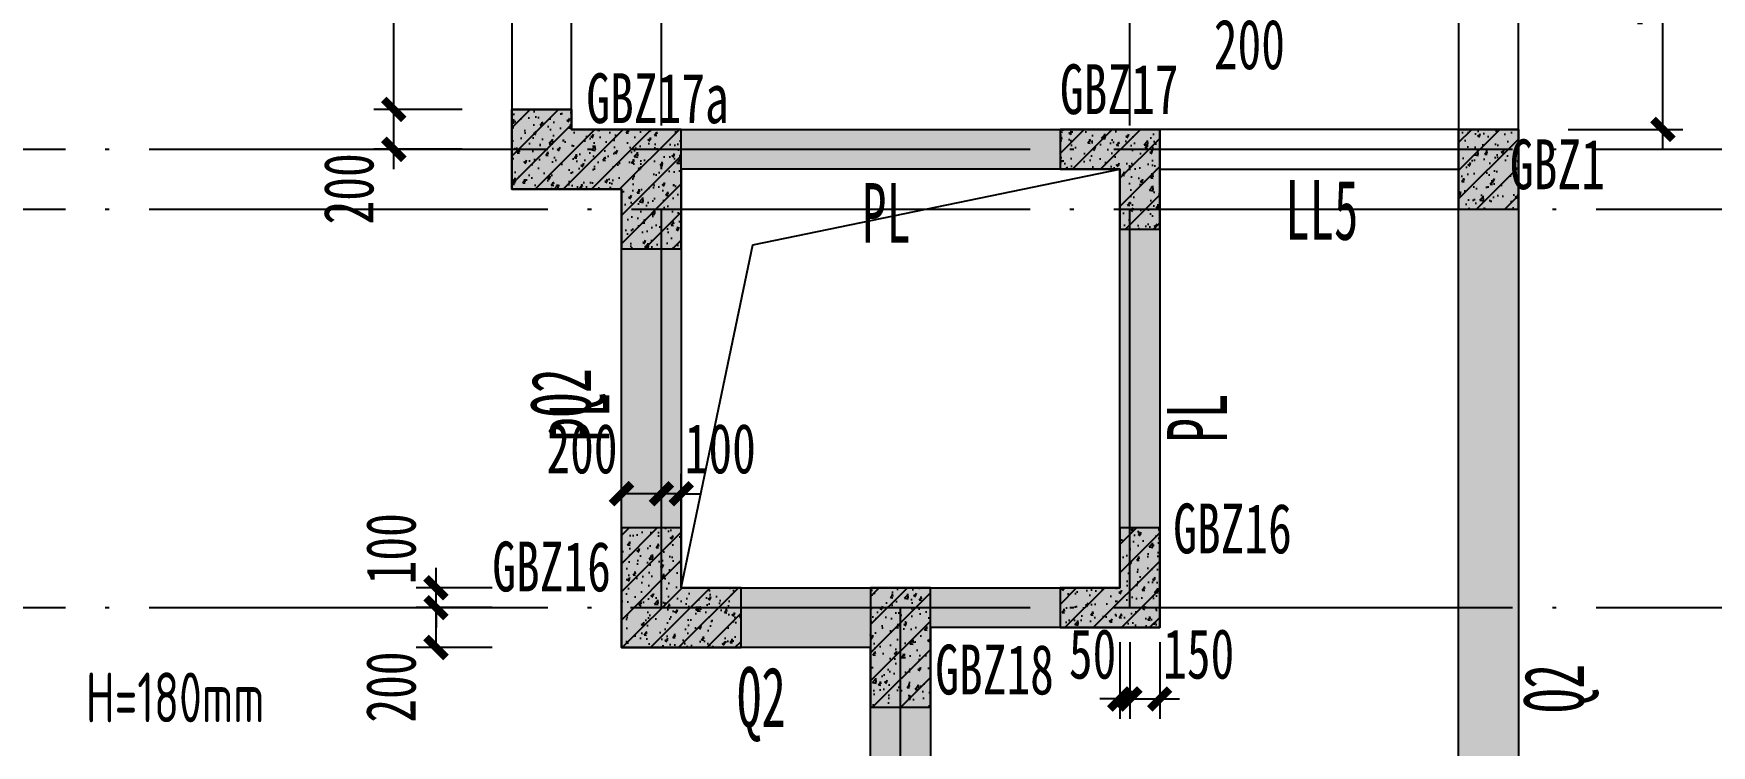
# Model space of a CAD drawing. Extents: x -3200781797 to -8106663, y 494714 to 1244925.
# Drawn here: x -8166032 to -8157614, y 610801 to 614374 of the extents above; entities that cross this region are included whole.
import ezdxf
from ezdxf.enums import TextEntityAlignment as Align

# ---------------------------------------------------------------- set-up
doc = ezdxf.new("R2010")
doc.units = 0
doc.header["$LTSCALE"] = 1000
doc.header["$MEASUREMENT"] = 0
for name, pattern in [('3#-轴线$0$DOTE', [2.42, 2, -0.2, 0.02, -0.2]), ('3#4#5#模板$0$CONTINOUS', [0]), ('DASH', [0.35, 0.25, -0.1])]:
    doc.linetypes.add(name, pattern=pattern)
doc.layers.get('Defpoints').update_dxf_attribs({"color": 30, "linetype": 'DASH'})
for name, color, linetype in [('3#-夹层$0$S-SLAB-HOLE', 5, 'Continuous'), ('3#-夹层$0$S-WALL', 40, 'Continuous'), ('3#-夹层$0$S-WALL-BEAM', 120, 'Continuous'), ('3#-夹层$0$S-WALL-HATC', 253, 'Continuous'), ('3#-轴线$0$A-ANNO-DOTE', 10, '3#-轴线$0$DOTE'), ('3#4#5#模板$0$S-ANNO-TEXT', 7, 'Continuous'), ('3#4#5#模板$0$S-SLAB-TEXT', 120, 'Continuous'), ('3#4#5#模板$0$S-WALL-COLU', 252, '3#4#5#模板$0$CONTINOUS'), ('3#4#5#模板$0$S-WALL-COLU-HATC', 16, 'Continuous'), ('DIM', 3, 'Continuous'), ('S-PC-FQ-WYQ', 4, 'Continuous'), ('S-WALL-BEAM-TEXT', 2, 'Continuous'), ('S-WALL-COLU-TEXT', 2, 'Continuous'), ('S-WALL-DIMS', 50, 'Continuous')]:
    doc.layers.add(name, color=color, linetype=linetype)
doc.layers.add('WALL-TEXT', color=2, linetype='Continuous', lineweight=25)
doc.styles.add('3#4#5#模板$0$TSSD_Rein', font='tssdeng.shx', dxfattribs={"width": 0.7, "bigfont": 'hztxt.shx'})
doc.styles.add('TSSD_Dimension', font='', dxfattribs={"width": 0.7})
doc.styles.add('楷体', font='', dxfattribs={"width": 0.6})
doc.styles.add('楷体GB312', font='', dxfattribs={"width": 0.8})
doc.styles.get('TSSD_Dimension').set_extended_font_data('KaiTi_GB2312')
doc.styles.get('楷体').set_extended_font_data('KaiTi_GB2312')
doc.styles.get('楷体GB312').set_extended_font_data('楷体_GB2312')
doc.dimstyles.new('TSSD_100_100', dxfattribs={"dimtxt": 250, "dimasz": 100, "dimexe": 100, "dimexo": 250, "dimgap": 100, "dimtad": 1, "dimdec": 0, "dimzin": 0, "dimdsep": 46, "dimtxsty": 'TSSD_Dimension', "dimblk": 'ARCHTICK', "dimcen": 0, "dimdle": 100, "dimclrt": 7, "dimadec": 0, "dimazin": 0, "dimtfac": 1, "dimtdec": 0, "dimtix": 1, "dimtmove": 2, "dimatfit": 3, "dimfxl": 1, "dimtolj": 1, "dimtzin": 0, "dimarcsym": 0})
doc.dimstyles.new('TSSD_100_100$0', dxfattribs={"dimtxt": 250, "dimasz": 100, "dimexe": 100, "dimexo": 0, "dimgap": 100, "dimtad": 1, "dimdec": 0, "dimzin": 0, "dimdsep": 46, "dimtxsty": 'TSSD_Dimension', "dimblk1": 'ARCHTICK', "dimblk2": 'ARCHTICK', "dimsah": 1, "dimcen": 0, "dimclrt": 7, "dimadec": 0, "dimazin": 0, "dimtfac": 1, "dimtdec": 0, "dimtix": 1, "dimtmove": 2, "dimatfit": 3, "dimldrblk": 'ARCHTICK', "dimfxl": 300, "dimfxlon": 1, "dimtvp": 0.7, "dimtolj": 1, "dimtzin": 0, "dimarcsym": 0})

# ---------------------------------------------------------------- blocks, each defined once
blk = doc.blocks.new('_ArchTick')
at = {"color": 0, "linetype": 'ByBlock', "const_width": 0.4}
blk.add_lwpolyline([(-0.5, -0.5), (0.5, 0.5)], dxfattribs=at)
blk = doc.blocks.new('*D299')
at = {"layer": 'Defpoints', "color": 0, "transparency": 16777216}
for p in [(-8158582.3, 615392.8), (-8157857.3, 615392.8), (-8158582.3, 613892.8)]:
    blk.add_point(p, dxfattribs=at)
at = {"layer": 'S-WALL-DIMS', "color": 0, "lineweight": -2, "transparency": 16777216}
for p, q in [((-8157857.3, 613792.8), (-8157857.3, 615492.8)), ((-8158332.3, 615392.8), (-8157757.3, 615392.8)), ((-8158332.3, 613892.8), (-8157757.3, 613892.8))]:
    blk.add_line(p, q, dxfattribs=at)
at = {"layer": 'S-WALL-DIMS', "color": 0, "lineweight": -2, "transparency": 16777216, "xscale": 100, "yscale": 100, "zscale": 100}
for p, rotation in [((-8157857.3, 615392.8), 90), ((-8157857.3, 613892.8), 270)]:
    blk.add_blockref('_ArchTick', p, dxfattribs=dict(at, rotation=rotation))
at = {"layer": 'S-WALL-DIMS', "color": 7, "transparency": 16777216, "insert": (-8158082.3, 614642.8), "char_height": 250, "attachment_point": 5, "rotation": 90, "style": 'TSSD_Dimension'}
blk.add_mtext('\\A1;1500', dxfattribs=at)
blk = doc.blocks.new('*D38')
at = {"layer": 'Defpoints', "color": 0, "transparency": 16777216}
for p in [(-8160032.3, 615292.8), (-8159832.2, 615292.8), (-8160032.3, 614567.8)]:
    blk.add_point(p, dxfattribs=at)
at = {"layer": 'S-WALL-DIMS', "color": 0, "lineweight": -2, "transparency": 16777216}
for p, q in [((-8160032.3, 615042.8), (-8160032.3, 614467.8)), ((-8159832.2, 615042.8), (-8159832.2, 614467.8)), ((-8159732.2, 614567.8), (-8160132.3, 614567.8))]:
    blk.add_line(p, q, dxfattribs=at)
at = {"layer": 'S-WALL-DIMS', "color": 0, "lineweight": -2, "transparency": 16777216, "xscale": 100, "yscale": 100, "zscale": 100, "rotation": 180}
blk.add_blockref('_ArchTick', (-8160032.3, 614567.8), dxfattribs=at)
at = {"layer": 'S-WALL-DIMS', "color": 0, "lineweight": -2, "transparency": 16777216, "xscale": 100, "yscale": 100, "zscale": 100}
blk.add_blockref('_ArchTick', (-8159832.2, 614567.8), dxfattribs=at)
at = {"layer": 'S-WALL-DIMS', "color": 7, "transparency": 16777216, "insert": (-8159932.2, 614317.8), "char_height": 250, "attachment_point": 5, "style": 'TSSD_Dimension'}
blk.add_mtext('\\A1;200', dxfattribs=at)
blk = doc.blocks.new('*D620')
at = {"layer": 'Defpoints', "color": 0, "transparency": 16777216}
for p in [(-8164224.8, 613992.8), (-8163632.3, 613992.8), (-8163632.3, 613792.8)]:
    blk.add_point(p, dxfattribs=at)
at = {"layer": 'DIM', "color": 0, "lineweight": -2, "transparency": 16777216}
for p, q in [((-8164224.8, 613692.8), (-8164224.8, 614092.8)), ((-8163882.3, 613992.8), (-8164324.8, 613992.8)), ((-8163882.3, 613792.8), (-8164324.8, 613792.8))]:
    blk.add_line(p, q, dxfattribs=at)
at = {"layer": 'DIM', "color": 0, "lineweight": -2, "transparency": 16777216, "xscale": 100, "yscale": 100, "zscale": 100}
for p, rotation in [((-8164224.8, 613992.8), 90), ((-8164224.8, 613792.8), 270)]:
    blk.add_blockref('_ArchTick', p, dxfattribs=dict(at, rotation=rotation))
at = {"layer": 'DIM', "color": 7, "transparency": 16777216, "insert": (-8164449.8, 613594.4), "char_height": 250, "attachment_point": 5, "rotation": 90, "style": 'TSSD_Dimension'}
blk.add_mtext('\\A1;200', dxfattribs=at)
blk = doc.blocks.new('xpl-jia-3')
at = {"layer": 'S-WALL-BEAM-TEXT', "style": '楷体', "width": 0.6}
blk.add_text('PL', height=300, dxfattribs=at).set_placement((-8211875.6, 613323.6))
for p in [(-8213142.6, 612325), (-8210045.1, 612321.1)]:
    blk.add_text('PL', height=300, rotation=90, dxfattribs=at).set_placement(p)
blk = doc.blocks.new('3-an-jia')
at = {"layer": 'S-WALL-COLU-TEXT', "style": '楷体GB312', "width": 0.7}
for s, p in [('GBZ17a', (-7963200.6, 613919.4)), ('GBZ17', (-7960824.7, 613964.7)), ('GBZ1', (-7958567, 613587.7)), ('GBZ16', (-7960256.4, 611760.4)), ('GBZ16', (-7963672.5, 611569.5)), ('GBZ18', (-7961450.2, 611052.4))]:
    blk.add_text(s, height=250, dxfattribs=at).set_placement(p)
blk = doc.blocks.new('*D728')
at = {"layer": 'Defpoints', "color": 0, "transparency": 16777216}
for p in [(-8164224.8, 615392.8), (-8163632.3, 615392.8), (-8163632.3, 613992.8)]:
    blk.add_point(p, dxfattribs=at)
at = {"layer": 'DIM', "color": 0, "lineweight": -2, "transparency": 16777216}
for p, q in [((-8164224.8, 613892.8), (-8164224.8, 615492.8)), ((-8163882.3, 615392.8), (-8164324.8, 615392.8)), ((-8163882.3, 613992.8), (-8164324.8, 613992.8))]:
    blk.add_line(p, q, dxfattribs=at)
at = {"layer": 'DIM', "color": 0, "lineweight": -2, "transparency": 16777216, "xscale": 100, "yscale": 100, "zscale": 100}
for p, rotation in [((-8164224.8, 615392.8), 90), ((-8164224.8, 613992.8), 270)]:
    blk.add_blockref('_ArchTick', p, dxfattribs=dict(at, rotation=rotation))
at = {"layer": 'DIM', "color": 7, "transparency": 16777216, "insert": (-8164449.8, 614692.8), "char_height": 250, "attachment_point": 5, "rotation": 90, "style": 'TSSD_Dimension'}
blk.add_mtext('\\A1;1400', dxfattribs=at)
blk = doc.blocks.new('q1')
at = {"layer": 'WALL-TEXT', "style": '楷体', "width": 0.6}
for p in [(-8159035.8, 463745.5), (-8154054.7, 462261.9)]:
    blk.add_text('Q2', height=300, rotation=89.99987, dxfattribs=at).set_placement(p)
blk.add_text('Q2', height=300, dxfattribs=at).set_placement((-8158303.7, 462191.7))
blk = doc.blocks.new('*D921')
at = {"layer": 'Defpoints', "color": 0, "transparency": 16777216}
for p in [(47100, -107116.5), (47100, -107588.3), (47200, -107588.3)]:
    blk.add_point(p, dxfattribs=at)
at = {"layer": 'DIM', "color": 0, "lineweight": -2, "transparency": 16777216}
for p, q in [((47100, -107416.5), (47100, -107016.5)), ((47200, -107416.5), (47200, -107016.5)), ((47100, -107116.5), (47000, -107116.5)), ((47200, -107116.5), (47100, -107116.5)), ((47200, -107116.5), (47300, -107116.5))]:
    blk.add_line(p, q, dxfattribs=at)
at = {"layer": 'DIM', "color": 0, "lineweight": -2, "transparency": 16777216, "xscale": 100, "yscale": 100, "zscale": 100}
blk.add_blockref('_ArchTick', (47100, -107116.5), dxfattribs=at)
at = {"layer": 'DIM', "color": 0, "lineweight": -2, "transparency": 16777216, "xscale": 100, "yscale": 100, "zscale": 100, "rotation": 180}
blk.add_blockref('_ArchTick', (47200, -107116.5), dxfattribs=at)
at = {"layer": 'DIM', "color": 7, "transparency": 16777216, "insert": (47395.6, -106891.5), "char_height": 250, "attachment_point": 5, "style": 'TSSD_Dimension'}
blk.add_mtext('\\A1;100', dxfattribs=at)
blk = doc.blocks.new('*D922')
at = {"layer": 'Defpoints', "color": 0, "transparency": 16777216}
for p in [(46900, -107116.5), (46900, -107588.3), (47100, -107588.3)]:
    blk.add_point(p, dxfattribs=at)
at = {"layer": 'DIM', "color": 0, "lineweight": -2, "transparency": 16777216}
for p, q in [((46900, -107416.5), (46900, -107016.5)), ((47100, -107416.5), (47100, -107016.5)), ((47100, -107116.5), (46900, -107116.5))]:
    blk.add_line(p, q, dxfattribs=at)
at = {"layer": 'DIM', "color": 0, "lineweight": -2, "transparency": 16777216, "xscale": 100, "yscale": 100, "zscale": 100, "rotation": 180}
blk.add_blockref('_ArchTick', (46900, -107116.5), dxfattribs=at)
at = {"layer": 'DIM', "color": 0, "lineweight": -2, "transparency": 16777216, "xscale": 100, "yscale": 100, "zscale": 100}
blk.add_blockref('_ArchTick', (47100, -107116.5), dxfattribs=at)
at = {"layer": 'DIM', "color": 7, "transparency": 16777216, "insert": (46701.6, -106891.5), "char_height": 250, "attachment_point": 5, "style": 'TSSD_Dimension'}
blk.add_mtext('\\A1;200', dxfattribs=at)
blk = doc.blocks.new('*D923')
at = {"layer": 'Defpoints', "color": 0, "transparency": 16777216}
for p in [(45969.4, -107688.3), (46250.9, -107688.3), (46250.9, -107888.3)]:
    blk.add_point(p, dxfattribs=at)
at = {"layer": 'DIM', "color": 0, "lineweight": -2, "transparency": 16777216}
for p, q in [((46250.9, -107688.3), (45869.4, -107688.3)), ((45969.4, -107888.3), (45969.4, -107688.3)), ((46250.9, -107888.3), (45869.4, -107888.3))]:
    blk.add_line(p, q, dxfattribs=at)
at = {"layer": 'DIM', "color": 0, "lineweight": -2, "transparency": 16777216, "xscale": 100, "yscale": 100, "zscale": 100}
for p, rotation in [((45969.4, -107688.3), 90), ((45969.4, -107888.3), 270)]:
    blk.add_blockref('_ArchTick', p, dxfattribs=dict(at, rotation=rotation))
at = {"layer": 'DIM', "color": 7, "transparency": 16777216, "insert": (45744.4, -108086.7), "char_height": 250, "attachment_point": 5, "rotation": 90, "style": 'TSSD_Dimension'}
blk.add_mtext('\\A1;200', dxfattribs=at)
blk = doc.blocks.new('*D924')
at = {"layer": 'Defpoints', "color": 0, "transparency": 16777216}
for p in [(45969.4, -107588.3), (46250.9, -107588.3), (46250.9, -107688.3)]:
    blk.add_point(p, dxfattribs=at)
at = {"layer": 'DIM', "color": 0, "lineweight": -2, "transparency": 16777216}
for p, q in [((45969.4, -107588.3), (45969.4, -107488.3)), ((46250.9, -107588.3), (45869.4, -107588.3)), ((45969.4, -107688.3), (45969.4, -107588.3)), ((46250.9, -107688.3), (45869.4, -107688.3)), ((45969.4, -107688.3), (45969.4, -107788.3))]:
    blk.add_line(p, q, dxfattribs=at)
at = {"layer": 'DIM', "color": 0, "lineweight": -2, "transparency": 16777216, "xscale": 100, "yscale": 100, "zscale": 100}
for p, rotation in [((45969.4, -107588.3), 270), ((45969.4, -107688.3), 90)]:
    blk.add_blockref('_ArchTick', p, dxfattribs=dict(at, rotation=rotation))
at = {"layer": 'DIM', "color": 7, "transparency": 16777216, "insert": (45744.4, -107392.7), "char_height": 250, "attachment_point": 5, "rotation": 90, "style": 'TSSD_Dimension'}
blk.add_mtext('\\A1;100', dxfattribs=at)
blk = doc.blocks.new('*D927')
at = {"layer": 'Defpoints', "color": 0, "transparency": 16777216}
for p in [(49450, -107862), (49600, -107862), (49600, -108146.6)]:
    blk.add_point(p, dxfattribs=at)
at = {"layer": 'DIM', "color": 0, "lineweight": -2, "transparency": 16777216}
for p, q in [((49450, -107862), (49450, -108246.6)), ((49600, -107862), (49600, -108246.6)), ((49450, -108146.6), (49350, -108146.6)), ((49450, -108146.6), (49600, -108146.6)), ((49600, -108146.6), (49700, -108146.6))]:
    blk.add_line(p, q, dxfattribs=at)
at = {"layer": 'DIM', "color": 0, "lineweight": -2, "transparency": 16777216, "xscale": 100, "yscale": 100, "zscale": 100}
blk.add_blockref('_ArchTick', (49450, -108146.6), dxfattribs=at)
at = {"layer": 'DIM', "color": 0, "lineweight": -2, "transparency": 16777216, "xscale": 100, "yscale": 100, "zscale": 100, "rotation": 180}
blk.add_blockref('_ArchTick', (49600, -108146.6), dxfattribs=at)
at = {"layer": 'DIM', "color": 7, "transparency": 16777216, "insert": (49795.6, -107921.6), "char_height": 250, "attachment_point": 5, "style": 'TSSD_Dimension'}
blk.add_mtext('\\A1;150', dxfattribs=at)
blk = doc.blocks.new('*D928')
at = {"layer": 'Defpoints', "color": 0, "transparency": 16777216}
for p in [(49400, -107862), (49450, -107862), (49450, -108146.6)]:
    blk.add_point(p, dxfattribs=at)
at = {"layer": 'DIM', "color": 0, "lineweight": -2, "transparency": 16777216}
for p, q in [((49400, -107862), (49400, -108246.6)), ((49450, -107862), (49450, -108246.6)), ((49400, -108146.6), (49300, -108146.6)), ((49400, -108146.6), (49450, -108146.6)), ((49450, -108146.6), (49550, -108146.6))]:
    blk.add_line(p, q, dxfattribs=at)
at = {"layer": 'DIM', "color": 0, "lineweight": -2, "transparency": 16777216, "xscale": 100, "yscale": 100, "zscale": 100}
blk.add_blockref('_ArchTick', (49400, -108146.6), dxfattribs=at)
at = {"layer": 'DIM', "color": 0, "lineweight": -2, "transparency": 16777216, "xscale": 100, "yscale": 100, "zscale": 100, "rotation": 180}
blk.add_blockref('_ArchTick', (49450, -108146.6), dxfattribs=at)
at = {"layer": 'DIM', "color": 7, "transparency": 16777216, "insert": (49263.6, -107921.6), "char_height": 250, "attachment_point": 5, "style": 'TSSD_Dimension'}
blk.add_mtext('\\A1;50', dxfattribs=at)
blk = doc.blocks.new('3#-轴线')
at = {"layer": '3#-轴线$0$A-ANNO-DOTE'}
for points in [[(9250, -7100), (9250, 5500)], [(11600, -7100), (11600, 5500)], [(-3000, -4800), (44800, -4800)], [(-3000, -5100), (44800, -5100)], [(-3000, -7100), (44800, -7100)], [(10450, -16100), (10450, -7100)]]:
    blk.add_lwpolyline(points, dxfattribs=at)
blk = doc.blocks.new('3#-夹层')
at = {"layer": '3#-夹层$0$S-WALL-HATC'}
h = blk.add_hatch(color=256, dxfattribs=at)
h.paths.add_polyline_path([(13550, -11200), (13950, -11200), (13950, -10850), (13550, -10850), (13550, -4800), (13550, -4700), (13250, -4700), (13250, -4800), (13250, -10900), (10600, -10900), (10600, -7200), (11750, -7200), (11750, -4700), (8800, -4700), (8800, -4600), (8500, -4600), (8500, -5000), (9050, -5000), (9050, -7300), (10300, -7300), (10300, -10850), (9850, -10850), (9850, -11200), (10300, -11200), (10300, -12400), (3550, -12400), (3550, -12000), (3200, -12000), (3200, -12400), (200, -12400), (200, -11200), (700, -11200), (700, -10850), (200, -10850), (200, -5050), (200, -4450), (200, -3400), (2000, -3400), (2000, -3050), (200, -3050), (200, -200), (700, -200), (700, 100), (200, 100), (200, 1350), (5850.3, 1350), (5850.3, 100), (5300, 100), (5300, -200), (5570, -200), (5570, -100), (5850, -100), (5850, -200), (6300, -200), (8500, -200), (8500, -3050), (7800, -3050), (7800, -3400), (8500, -3400), (8800, -3400), (8800, -3300), (8800, 100), (6100.3, 100), (6100.3, 1600), (-100, 1600), (-100, -11100), (-100, -12700), (3450, -12700), (10600, -12700), (10600, -11200), (13250, -11200), (13250, -12700), (28550, -12700), (28550, -11200), (31200, -11200), (31200, -12700), (41900, -12700), (41900, 1600), (35699.7, 1600), (35699.7, 100), (33000, 100), (33000, -3300), (33000, -3400), (33300, -3400), (34000, -3400), (34000, -3050), (33300, -3050), (33300, -200), (35500, -200), (35950, -200), (35950, -100), (36230, -100), (36230, -200), (36500, -200), (36500, 100), (35949.7, 100), (35949.7, 1349.8), (41600, 1349.8), (41600, 100), (41100, 100), (41100, -200), (41600, -200), (41600, -3050), (39800, -3050), (39800, -3400), (41600, -3400), (41600, -4450), (41600, -5050), (41600, -10850), (41100, -10850), (41100, -11200), (41600, -11200), (41600, -12400), (38600, -12400), (38600, -12000), (38250, -12000), (38250, -12400), (31500, -12400), (31500, -11200), (31950, -11200), (31950, -10850), (31500, -10850), (31500, -7300), (32750, -7300), (32750, -5000), (33300, -5000), (33300, -4600), (33000, -4600), (33000, -4700), (30050, -4700), (30050, -7200), (31200, -7200), (31200, -10900), (28550, -10900), (28550, -4800), (28550, -4700), (28250, -4700), (28250, -4800), (28250, -10850), (27850, -10850), (27850, -11200), (28250, -11200), (28250, -12400), (21075, -12400), (21075, -11200), (21600, -11200), (21600, -10850), (21075, -10850), (21075, -5300), (21800, -5300), (21800, -3400), (24100, -3400), (24450, -3400), (26148.1, -3400), (26148.1, -3100), (24350, -3100), (21500, -3100), (21500, -5000), (20900, -5000), (20300, -5000), (20300, -3100), (17451.9, -3100), (15651.9, -3100), (15651.9, -3400), (17350, -3400), (17700, -3400), (20000, -3400), (20000, -5300), (20725, -5300), (20725, -10850), (20200, -10850), (20200, -11200), (20725, -11200), (20725, -12400), (13550, -12400)])
h.paths.add_polyline_path([(11550, -7000), (9350, -7000), (9350, -4900), (11550, -4900)], flags=16)
h.paths.add_polyline_path([(30250, -7000), (30250, -4900), (32450, -4900), (32450, -7000)], flags=16)
at = {"layer": '3#-夹层$0$S-SLAB-HOLE'}
blk.add_lwpolyline([(9350, -7000), (9709.4, -5279.2), (11550, -4900)], dxfattribs=at)
at = {"layer": '3#-夹层$0$S-WALL'}
for points in [[(10300, -10850), (10300, -7300), (9050, -7300), (9050, -5000), (8500, -5000), (8500, -4600), (8800, -4600), (8800, -4700), (11750, -4700), (11750, -7200), (10600, -7200), (10600, -10900)], [(13250, -10900), (13250, -4800), (13250, -4700), (13550, -4700), (13550, -4800), (13550, -10850)]]:
    blk.add_lwpolyline(points, dxfattribs=at)
blk.add_lwpolyline([(9350, -4900), (9350, -7000), (11550, -7000), (11550, -4900)], close=True, dxfattribs=at)
at = {"layer": '3#-夹层$0$S-WALL-BEAM'}
for p, q in [((8500, -3400), (8500, -4600)), ((8800, -4600), (8800, -3400)), ((13250, -3400), (13250, -4700)), ((13550, -4700), (13550, -3400))]:
    blk.add_line(p, q, dxfattribs=at)
blk.add_lwpolyline([(11750, -4900), (13250, -4900), (13250, -4700), (11750, -4700)], close=True, dxfattribs=at)
at = {"layer": '3#-夹层$0$S-SLAB-HOLE'}
blk.add_blockref('3#-轴线', (0, 0), dxfattribs=at)
blk = doc.blocks.new('Q-BIM')
at = {"layer": 'DIM'}
for base, p1, p2, picture, middle in [((46900, -107116.5), (47100, -107588.3), (46900, -107588.3), '*D922', (46701.6, -106891.5)), ((47100, -107116.5), (47200, -107588.3), (47100, -107588.3), '*D921', (47395.6, -106891.5)), ((49450, -108146.6), (49400, -107862), (49450, -107862), '*D928', (49263.6, -107921.6)), ((49600, -108146.6), (49450, -107862), (49600, -107862), '*D927', (49795.6, -107921.6))]:
    dim = blk.add_linear_dim(base=base, p1=p1, p2=p2, dimstyle='TSSD_100_100$0', dxfattribs=at)
    dim.commit()
    dim.dimension.update_dxf_attribs({"geometry": picture, "text_midpoint": middle, "dimtype": 128})
for base, p1, p2, picture, middle in [((45969.4, -107588.3), (46250.9, -107688.3), (46250.9, -107588.3), '*D924', (45744.4, -107392.7)), ((45969.4, -107688.3), (46250.9, -107888.3), (46250.9, -107688.3), '*D923', (45744.4, -108086.7))]:
    dim = blk.add_linear_dim(base=base, p1=p1, p2=p2, angle=90, dimstyle='TSSD_100_100$0', dxfattribs=at)
    dim.commit()
    dim.dimension.update_dxf_attribs({"geometry": picture, "text_midpoint": middle, "dimtype": 128})

msp = doc.modelspace()

# ---------------------------------------------------------------- hatches: boundary and pattern name
at = {"layer": '3#4#5#模板$0$S-WALL-COLU-HATC'}
h = msp.add_hatch(dxfattribs=at)
h.set_pattern_fill('ARMORED', color=256, scale=10, style=0)
h.set_pattern_definition([(50, (-4223.66, 148727.76), (143.4520365, -12.550427), [15, -165]), (355, (-4223.66, 148727.76), (-27.7502667, 150.4384267), [12, -132]), (100.4514, (-4211.7, 148726.72), (115.7018763, 137.8879084), [12.748038, -140.2284224]), (46.1842, (-4223.66, 148767.76), (213.4482097, -33.103803), [22.5, -247.5]), (96.6356, (-4205.87, 148765), (186.932541, 194.823574), [19.1220576, -210.3426]), (351.1842, (-4223.66, 148767.76), (186.932389, 194.82372), [18, -198]), (21, (-4203.66, 148757.76), (119.3814104, -80.5237781), [15, -165]), (326, (-4203.66, 148757.76), (48.6630664, 145.030009), [12, -132]), (71.4514, (-4193.71, 148751.05), (168.0445257, 64.5060993), [12.748038, -140.2284224]), (37.5, (-4223.657, 148727.76), (2.43197106, 66.57877077), [0, -130.4, 0, -134, 0, -132.5]), (7.5, (-4223.66, 148727.76), (52.6139075, 78.8823424), [0, -76.4, 0, -127.4, 0, -50.5]), (327.5, (-4268.257, 148727.76), (106.76448723, -4.51097435), [0, -50, 0, -156, 0, -207]), (317.5, (-4288.26, 148727.76), (116.6372339, 20.0209965), [0, -65, 0, -103.6, 0, -147]), (45, (-4223.66, 148727.76), (-70.7106781, 70.7106781), [])])
h.paths.add_polyline_path([(-8163332.3, 613892.8), (-8163332.3, 613992.8), (-8163632.3, 613992.8), (-8163632.3, 613592.8), (-8163082.3, 613592.8), (-8163082.3, 613292.8), (-8162782.3, 613292.8), (-8162782.3, 613692.8), (-8162782.3, 613692.8), (-8162782.3, 613892.8)])
h = msp.add_hatch(dxfattribs=at)
h.set_pattern_fill('ARMORED', color=256, scale=10, style=0)
h.set_pattern_definition([(50, (-4173.65, 148727.73), (143.4520365, -12.550427), [15, -165]), (355, (-4173.65, 148727.73), (-27.7502667, 150.4384267), [12, -132]), (100.4514, (-4161.7, 148726.68), (115.7018763, 137.8879084), [12.748038, -140.2284224]), (46.1842, (-4173.65, 148767.73), (213.4482097, -33.103803), [22.5, -247.5]), (96.6356, (-4155.86, 148764.97), (186.932541, 194.823574), [19.1220576, -210.3426]), (351.1842, (-4173.65, 148767.73), (186.932389, 194.82372), [18, -198]), (21, (-4153.65, 148757.73), (119.3814104, -80.5237781), [15, -165]), (326, (-4153.65, 148757.73), (48.6630664, 145.030009), [12, -132]), (71.4514, (-4143.7, 148751.02), (168.0445257, 64.5060993), [12.748038, -140.2284224]), (37.5, (-4173.65, 148727.73), (2.43197106, 66.57877077), [0, -130.4, 0, -134, 0, -132.5]), (7.5, (-4173.65, 148727.73), (52.6139075, 78.8823424), [0, -76.4, 0, -127.4, 0, -50.5]), (327.5, (-4218.25, 148727.73), (106.76448723, -4.51097435), [0, -50, 0, -156, 0, -207]), (317.5, (-4238.25, 148727.73), (116.6372339, 20.0209965), [0, -65, 0, -103.6, 0, -147]), (45, (-4173.65, 148727.73), (-70.7106781, 70.7106781), [])])
h.paths.add_polyline_path([(-8160382.3, 613892.8), (-8160882.3, 613892.8), (-8160882.3, 613692.8), (-8160582.3, 613692.8), (-8160582.3, 613392.8), (-8160382.3, 613392.8)])
h = msp.add_hatch(dxfattribs=at)
h.set_pattern_fill('ARMORED', color=256, scale=10, style=0)
h.set_pattern_definition([(50, (-8198.58, 150677.63), (143.4520365, -12.550427), [15, -165]), (355, (-8198.58, 150677.63), (-27.7502667, 150.4384267), [12, -132]), (100.4514, (-8186.63, 150676.58), (115.7018763, 137.8879084), [12.748038, -140.2284224]), (46.1842, (-8198.58, 150717.63), (213.4482097, -33.103803), [22.5, -247.5]), (96.6356, (-8180.8, 150714.87), (186.932541, 194.823574), [19.1220576, -210.3426]), (351.1842, (-8198.58, 150717.63), (186.932389, 194.82372), [18, -198]), (21, (-8178.58, 150707.63), (119.3814104, -80.5237781), [15, -165]), (326, (-8178.58, 150707.63), (48.6630664, 145.030009), [12, -132]), (71.4514, (-8168.63, 150700.92), (168.0445257, 64.5060993), [12.748038, -140.2284224]), (37.5, (-8198.583, 150677.63), (2.43197106, 66.57877077), [0, -130.4, 0, -134, 0, -132.5]), (7.5, (-8198.58, 150677.63), (52.6139075, 78.8823424), [0, -76.4, 0, -127.4, 0, -50.5]), (327.5, (-8243.183, 150677.63), (106.76448723, -4.51097435), [0, -50, 0, -156, 0, -207]), (317.5, (-8263.18, 150677.63), (116.6372339, 20.0209965), [0, -65, 0, -103.6, 0, -147]), (45, (-8198.58, 150677.63), (-70.7106781, 70.7106781), [])])
h.paths.add_polyline_path([(-8158642.6, 613892.8), (-8158882.3, 613892.8), (-8158882.3, 613492.8), (-8158582.3, 613492.8), (-8158582.3, 613892.8)])
h = msp.add_hatch(dxfattribs=at)
h.set_pattern_fill('ARMORED', color=256, scale=10, style=0)
h.set_pattern_definition([(50, (-4173.65, 148727.74), (143.4520365, -12.550427), [15, -165]), (355, (-4173.65, 148727.74), (-27.7502667, 150.4384267), [12, -132]), (100.4514, (-4161.7, 148726.7), (115.7018763, 137.8879084), [12.748038, -140.2284224]), (46.1842, (-4173.65, 148767.74), (213.4482097, -33.103803), [22.5, -247.5]), (96.6356, (-4155.87, 148764.99), (186.932541, 194.823574), [19.1220576, -210.3426]), (351.1842, (-4173.65, 148767.74), (186.932389, 194.82372), [18, -198]), (21, (-4153.65, 148757.74), (119.3814104, -80.5237781), [15, -165]), (326, (-4153.65, 148757.74), (48.6630664, 145.030009), [12, -132]), (71.4514, (-4143.7, 148751.03), (168.0445257, 64.5060993), [12.748038, -140.2284224]), (37.5, (-4173.653, 148727.744), (2.43197106, 66.57877077), [0, -130.4, 0, -134, 0, -132.5]), (7.5, (-4173.65, 148727.744), (52.6139075, 78.8823424), [0, -76.4, 0, -127.4, 0, -50.5]), (327.5, (-4218.253, 148727.744), (106.76448723, -4.51097435), [0, -50, 0, -156, 0, -207]), (317.5, (-4238.25, 148727.74), (116.6372339, 20.0209965), [0, -65, 0, -103.6, 0, -147]), (45, (-4173.65, 148727.74), (-70.7106781, 70.7106781), [])])
h.paths.add_polyline_path([(-8162982.3, 611292.8), (-8162482.3, 611292.8), (-8162482.3, 611592.8), (-8162782.3, 611592.8), (-8162782.3, 611892.8), (-8163082.3, 611892.8), (-8163082.3, 611292.8), (-8162982.3, 611292.8)])
h = msp.add_hatch(dxfattribs=at)
h.set_pattern_fill('ARMORED', color=256, scale=10, style=0)
h.set_pattern_definition([(50, (-4173.65, 148727.73), (143.4520365, -12.550427), [15, -165]), (355, (-4173.65, 148727.73), (-27.7502667, 150.4384267), [12, -132]), (100.4514, (-4161.7, 148726.68), (115.7018763, 137.8879084), [12.748038, -140.2284224]), (46.1842, (-4173.65, 148767.73), (213.4482097, -33.103803), [22.5, -247.5]), (96.6356, (-4155.87, 148764.97), (186.932541, 194.823574), [19.1220576, -210.3426]), (351.1842, (-4173.65, 148767.73), (186.932389, 194.82372), [18, -198]), (21, (-4153.65, 148757.73), (119.3814104, -80.5237781), [15, -165]), (326, (-4153.65, 148757.73), (48.6630664, 145.030009), [12, -132]), (71.4514, (-4143.7, 148751.02), (168.0445257, 64.5060993), [12.748038, -140.2284224]), (37.5, (-4173.653, 148727.73), (2.43197106, 66.57877077), [0, -130.4, 0, -134, 0, -132.5]), (7.5, (-4173.65, 148727.73), (52.6139075, 78.8823424), [0, -76.4, 0, -127.4, 0, -50.5]), (327.5, (-4218.253, 148727.73), (106.76448723, -4.51097435), [0, -50, 0, -156, 0, -207]), (317.5, (-4238.25, 148727.73), (116.6372339, 20.0209965), [0, -65, 0, -103.6, 0, -147]), (45, (-4173.65, 148727.73), (-70.7106781, 70.7106781), [])])
h.paths.add_polyline_path([(-8160382.3, 611392.8), (-8160382.3, 611892.8), (-8160582.3, 611892.8), (-8160582.3, 611592.8), (-8160882.3, 611592.8), (-8160882.3, 611392.8)])
h = msp.add_hatch(dxfattribs=at)
h.set_pattern_fill('ARMORED', color=256, scale=10, style=0)
h.set_pattern_definition([(50, (-4173.66, 148727.74), (143.4520365, -12.550427), [15, -165]), (355, (-4173.66, 148727.74), (-27.7502667, 150.4384267), [12, -132]), (100.4514, (-4161.7, 148726.7), (115.7018763, 137.8879084), [12.748038, -140.2284224]), (46.1842, (-4173.66, 148767.74), (213.4482097, -33.103803), [22.5, -247.5]), (96.6356, (-4155.87, 148764.98), (186.932541, 194.823574), [19.1220576, -210.3426]), (351.1842, (-4173.66, 148767.74), (186.932389, 194.82372), [18, -198]), (21, (-4153.66, 148757.74), (119.3814104, -80.5237781), [15, -165]), (326, (-4153.66, 148757.74), (48.6630664, 145.030009), [12, -132]), (71.4514, (-4143.71, 148751.03), (168.0445257, 64.5060993), [12.748038, -140.2284224]), (37.5, (-4173.657, 148727.74), (2.43197106, 66.57877077), [0, -130.4, 0, -134, 0, -132.5]), (7.5, (-4173.66, 148727.74), (52.6139075, 78.8823424), [0, -76.4, 0, -127.4, 0, -50.5]), (327.5, (-4218.257, 148727.74), (106.76448723, -4.51097435), [0, -50, 0, -156, 0, -207]), (317.5, (-4238.26, 148727.74), (116.6372339, 20.0209965), [0, -65, 0, -103.6, 0, -147]), (45, (-4173.66, 148727.74), (-70.7106781, 70.7106781), [])])
h.paths.add_polyline_path([(-8161532.3, 611392.8), (-8161532.3, 611592.8), (-8161832.3, 611592.8), (-8161832.3, 610992.8), (-8161532.3, 610992.8)])

# ---------------------------------------------------------------- linework, layer by layer
at = {"layer": '3#4#5#模板$0$S-WALL-COLU', "linetype": 'ByBlock'}
for points in [[(-8163332.3, 613892.8), (-8163332.3, 613992.8), (-8163632.3, 613992.8), (-8163632.3, 613592.8), (-8163082.3, 613592.8), (-8163082.3, 613292.8), (-8162782.3, 613292.8), (-8162782.3, 613692.8), (-8162782.3, 613692.8), (-8162782.3, 613892.8), (-8163332.3, 613892.8), (-8163332.3, 613892.8)], [(-8160382.3, 613892.8), (-8160882.3, 613892.8), (-8160882.3, 613692.8), (-8160582.3, 613692.8), (-8160582.3, 613392.8), (-8160382.3, 613392.8), (-8160382.3, 613892.8), (-8160382.3, 613892.8)], [(-8158642.6, 613892.8), (-8158882.3, 613892.8), (-8158882.3, 613492.8), (-8158582.3, 613492.8), (-8158582.3, 613892.8)], [(-8162982.3, 611292.8), (-8162482.3, 611292.8), (-8162482.3, 611592.8), (-8162782.3, 611592.8), (-8162782.3, 611892.8), (-8163082.3, 611892.8), (-8163082.3, 611292.8), (-8162982.3, 611292.8)], [(-8160382.3, 611392.8), (-8160382.3, 611892.8), (-8160582.3, 611892.8), (-8160582.3, 611592.8), (-8160882.3, 611592.8), (-8160882.3, 611392.8), (-8160382.3, 611392.8), (-8160382.3, 611392.8)], [(-8161532.3, 611392.8), (-8161532.3, 611592.8), (-8161832.3, 611592.8), (-8161832.3, 610992.8), (-8161532.3, 610992.8), (-8161532.3, 611392.8), (-8161532.3, 611392.8)]]:
    msp.add_lwpolyline(points, close=True, dxfattribs=at)

# ---------------------------------------------------------------- block references
at = {"layer": '3#4#5#模板$0$S-ANNO-TEXT'}
msp.add_blockref('3#-夹层', (-8172132.3, 618592.8), dxfattribs=at)
at = {"layer": 'S-PC-FQ-WYQ'}
for name, p in [('xpl-jia-3', (50000, 0)), ('3-an-jia', (-200058.1, 4.9))]:
    msp.add_blockref(name, p, dxfattribs=at)
at = {"layer": 'S-WALL-DIMS'}
msp.add_blockref('Q-BIM', (-8209982.3, 719181.1), dxfattribs=at)
at = {"layer": 'WALL-TEXT'}
msp.add_blockref('q1', (-4199.2, 148702.7), dxfattribs=at)

# ---------------------------------------------------------------- texts
at = {"layer": '3#4#5#模板$0$S-SLAB-TEXT', "style": '3#4#5#模板$0$TSSD_Rein', "width": 0.7}
msp.add_text('H=180mm', height=250, dxfattribs=at).set_placement((-8165769.3, 610842.6), align=Align.BOTTOM_LEFT)
at = {"layer": 'S-WALL-BEAM-TEXT', "style": '楷体', "width": 0.6}
msp.add_text('LL5', height=300, rotation=0.00093, dxfattribs=at).set_placement((-8159752.6, 613338.6))

# ---------------------------------------------------------------- dimensions: what is measured, and where the dimension line sits
at = {"layer": 'DIM'}
dim = msp.add_linear_dim(base=(-8164224.8, 615392.8), p1=(-8163632.3, 613992.8), p2=(-8163632.3, 615392.8), angle=90, dimstyle='TSSD_100_100', dxfattribs=at)
dim.commit()
dim.dimension.update_dxf_attribs({"geometry": '*D728', "text_midpoint": (-8164449.8, 614692.8)})
dim = msp.add_linear_dim(base=(-8164224.8, 613992.8), p1=(-8163632.3, 613792.8), p2=(-8163632.3, 613992.8), angle=90, dimstyle='TSSD_100_100', dxfattribs=at)
dim.commit()
dim.dimension.update_dxf_attribs({"geometry": '*D620', "text_midpoint": (-8164449.8, 613594.4), "dimtype": 160})
at = {"layer": 'S-WALL-DIMS'}
dim = msp.add_linear_dim(base=(-8157857.3, 615392.8), p1=(-8158582.3, 613892.8), p2=(-8158582.3, 615392.8), angle=90, dimstyle='TSSD_100_100', dxfattribs=at)
dim.commit()
dim.dimension.update_dxf_attribs({"geometry": '*D299', "text_midpoint": (-8158082.3, 614642.8)})
dim = msp.add_linear_dim(base=(-8160032.3, 614567.8), p1=(-8159832.2, 615292.8), p2=(-8160032.3, 615292.8), angle=180, dimstyle='TSSD_100_100', dxfattribs=at)
dim.commit()
dim.dimension.update_dxf_attribs({"geometry": '*D38', "text_midpoint": (-8159932.2, 614317.8), "dimtype": 160})

doc.saveas('drawing.dxf')
